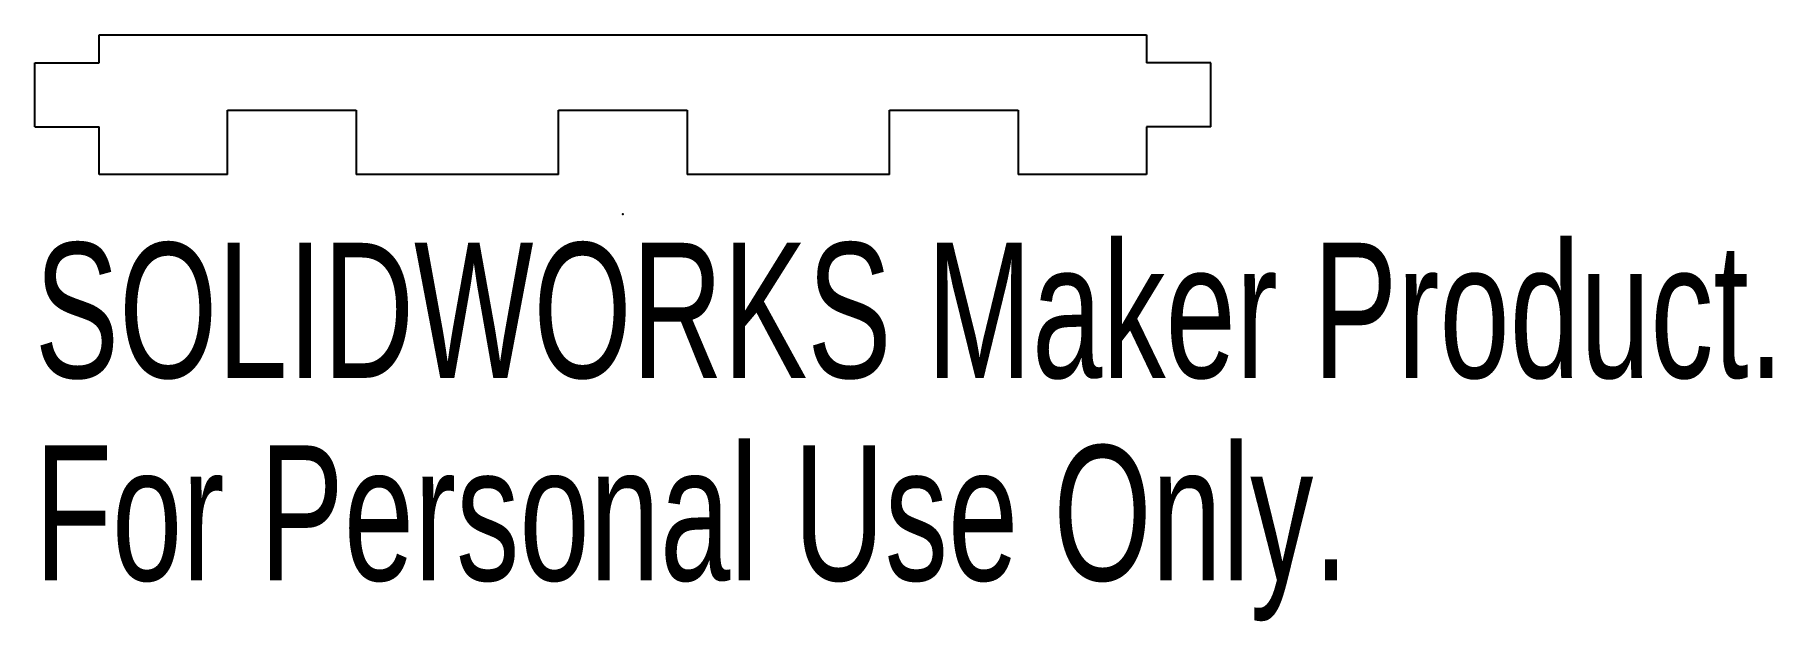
# Model space of a CAD drawing. Header units: millimetres. Extents: x -21.1 to 41.1, y -14.6 to 6.4.
import ezdxf

# ---------------------------------------------------------------- set-up
doc = ezdxf.new("R2010")
doc.units = ezdxf.units.MM
doc.header["$PDSIZE"] = -1
doc.styles.add('SLDTEXTSTYLE0', font='TXT', dxfattribs={"width": 0.7})

msp = doc.modelspace()

# ---------------------------------------------------------------- linework, layer by layer
at = {"color": 7, "linetype": 'Continuous', "lineweight": 25}
for p, q in [((-18.75, 5.424), (-18.75, 6.424)), ((-18.75, 6.424), (18.75, 6.424)), ((18.75, 6.424), (18.75, 5.424)), ((-21.05, 3.124), (-21.05, 5.424)), ((-21.05, 5.424), (-18.75, 5.424)), ((21.05, 5.424), (18.75, 5.424)), ((21.05, 3.124), (21.05, 5.424)), ((-21.05, 3.124), (-18.75, 3.124)), ((-18.75, 1.424), (-18.75, 3.124)), ((-14.15, 3.724), (-9.55, 3.724)), ((-14.15, 1.424), (-14.15, 3.724)), ((-9.55, 3.724), (-9.55, 1.424)), ((-2.3, 3.724), (2.3, 3.724)), ((-2.3, 1.424), (-2.3, 3.724)), ((2.3, 3.724), (2.3, 1.424)), ((9.55, 3.724), (14.15, 3.724)), ((9.55, 1.424), (9.55, 3.724)), ((14.15, 3.724), (14.15, 1.424)), ((21.05, 3.124), (18.75, 3.124)), ((18.75, 3.124), (18.75, 1.424)), ((-14.15, 1.424), (-18.75, 1.424)), ((-2.3, 1.424), (-9.55, 1.424)), ((9.55, 1.424), (2.3, 1.424)), ((18.75, 1.424), (14.15, 1.424))]:
    msp.add_line(p, q, dxfattribs=at)
at = {"color": 7, "linetype": 'Continuous'}
msp.add_point((0, 0), dxfattribs=at)

# ---------------------------------------------------------------- texts
at = {"color": 7, "linetype": 'Continuous', "char_height": 4.83362, "attachment_point": 1, "style": 'SLDTEXTSTYLE0'}
for s, insert in [('SOLIDWORKS Maker Product.', (-21.05, -1.02)), ('For Personal Use Only.', (-21.05, -8.27))]:
    msp.add_mtext(s, dxfattribs=dict(at, insert=insert))

doc.saveas('drawing.dxf')
